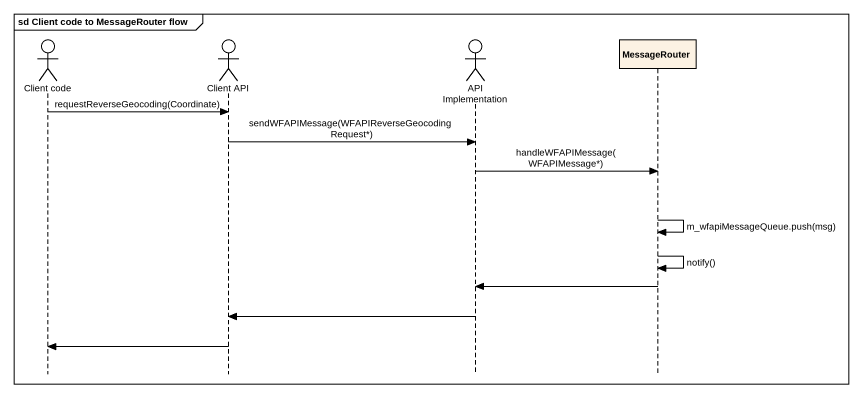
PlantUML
@startuml
mainframe sd Client code to MessageRouter flow
hide footbox
actor "Client code" as Client_code
actor "Client API" as Client_API
actor "API Implementation" as API_Implementation
participant MessageRouter

Client_code -> Client_API : requestReverseGeocoding(Coordinate)
Client_API -> API_Implementation : sendWFAPIMessage(WFAPIReverseGeocodingRequest*)
API_Implementation -> MessageRouter : handleWFAPIMessage(WFAPIMessage*)
MessageRouter -> MessageRouter : m_wfapiMessageQueue.push(msg)
MessageRouter -> MessageRouter : notify()
MessageRouter -> API_Implementation
API_Implementation -> Client_API
Client_API -> Client_code
@enduml
